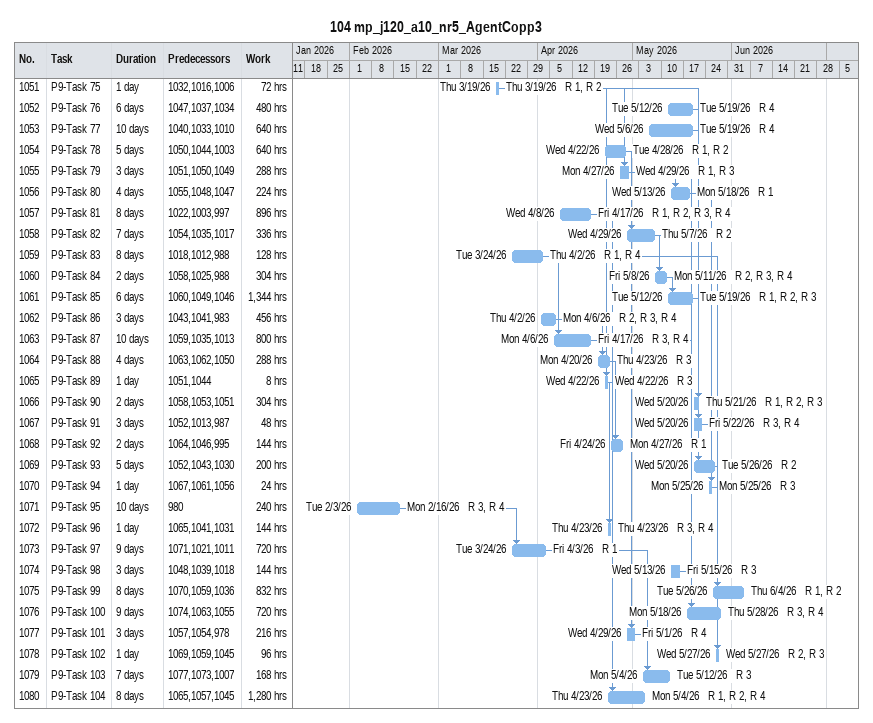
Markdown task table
104 mp_j120_a10_nr5_AgentCopp3

| ID | Task | Duration | Start | Finish | Predecessors | Resources | Work (h) |
|---|---|---|---|---|---|---|---|
| 1051 | P9-Task 75 | 1d | 2026-03-19 | 2026-03-19 | 1032, 1016, 1006 | R 1, R 2 | 72 |
| 1052 | P9-Task 76 | 6d | 2026-05-12 | 2026-05-19 | 1047, 1037, 1034 | R 4 | 480 |
| 1053 | P9-Task 77 | 10d | 2026-05-06 | 2026-05-19 | 1040, 1033, 1010 | R 4 | 640 |
| 1054 | P9-Task 78 | 5d | 2026-04-22 | 2026-04-28 | 1050, 1044, 1003 | R 1, R 2 | 640 |
| 1055 | P9-Task 79 | 3d | 2026-04-27 | 2026-04-29 | 1051, 1050, 1049 | R 1, R 3 | 288 |
| 1056 | P9-Task 80 | 4d | 2026-05-13 | 2026-05-18 | 1055, 1048, 1047 | R 1 | 224 |
| 1057 | P9-Task 81 | 8d | 2026-04-08 | 2026-04-17 | 1022, 1003, 997 | R 1, R 2, R 3, R 4 | 896 |
| 1058 | P9-Task 82 | 7d | 2026-04-29 | 2026-05-07 | 1054, 1035, 1017 | R 2 | 336 |
| 1059 | P9-Task 83 | 8d | 2026-03-24 | 2026-04-02 | 1018, 1012, 988 | R 1, R 4 | 128 |
| 1060 | P9-Task 84 | 2d | 2026-05-08 | 2026-05-11 | 1058, 1025, 988 | R 2, R 3, R 4 | 304 |
| 1061 | P9-Task 85 | 6d | 2026-05-12 | 2026-05-19 | 1060, 1049, 1046 | R 1, R 2, R 3 | 1344 |
| 1062 | P9-Task 86 | 3d | 2026-04-02 | 2026-04-06 | 1043, 1041, 983 | R 2, R 3, R 4 | 456 |
| 1063 | P9-Task 87 | 10d | 2026-04-06 | 2026-04-17 | 1059, 1035, 1013 | R 3, R 4 | 800 |
| 1064 | P9-Task 88 | 4d | 2026-04-20 | 2026-04-23 | 1063, 1062, 1050 | R 3 | 288 |
| 1065 | P9-Task 89 | 1d | 2026-04-22 | 2026-04-22 | 1051, 1044 | R 3 | 8 |
| 1066 | P9-Task 90 | 2d | 2026-05-20 | 2026-05-21 | 1058, 1053, 1051 | R 1, R 2, R 3 | 304 |
| 1067 | P9-Task 91 | 3d | 2026-05-20 | 2026-05-22 | 1052, 1013, 987 | R 3, R 4 | 48 |
| 1068 | P9-Task 92 | 2d | 2026-04-24 | 2026-04-27 | 1064, 1046, 995 | R 1 | 144 |
| 1069 | P9-Task 93 | 5d | 2026-05-20 | 2026-05-26 | 1052, 1043, 1030 | R 2 | 200 |
| 1070 | P9-Task 94 | 1d | 2026-05-25 | 2026-05-25 | 1067, 1061, 1056 | R 3 | 24 |
| 1071 | P9-Task 95 | 10d | 2026-02-03 | 2026-02-16 | 980 | R 3, R 4 | 240 |
| 1072 | P9-Task 96 | 1d | 2026-04-23 | 2026-04-23 | 1065, 1041, 1031 | R 3, R 4 | 144 |
| 1073 | P9-Task 97 | 9d | 2026-03-24 | 2026-04-03 | 1071, 1021, 1011 | R 1 | 720 |
| 1074 | P9-Task 98 | 3d | 2026-05-13 | 2026-05-15 | 1048, 1039, 1018 | R 3 | 144 |
| 1075 | P9-Task 99 | 8d | 2026-05-26 | 2026-06-04 | 1070, 1059, 1036 | R 1, R 2 | 832 |
| 1076 | P9-Task 100 | 9d | 2026-05-18 | 2026-05-28 | 1074, 1063, 1055 | R 3, R 4 | 720 |
| 1077 | P9-Task 101 | 3d | 2026-04-29 | 2026-05-01 | 1057, 1054, 978 | R 4 | 216 |
| 1078 | P9-Task 102 | 1d | 2026-05-27 | 2026-05-27 | 1069, 1059, 1045 | R 2, R 3 | 96 |
| 1079 | P9-Task 103 | 7d | 2026-05-04 | 2026-05-12 | 1077, 1073, 1007 | R 3 | 168 |
| 1080 | P9-Task 104 | 8d | 2026-04-23 | 2026-05-04 | 1065, 1057, 1045 | R 1, R 2, R 4 | 1280 |
